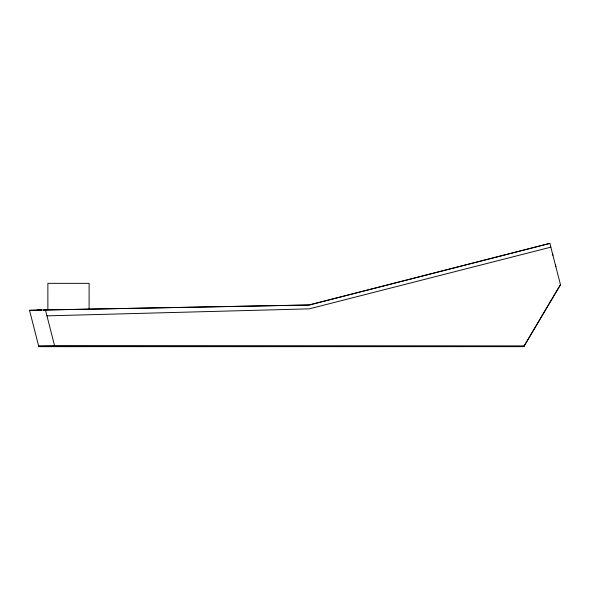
<?xml version="1.0" encoding="UTF-8"?>
<svg xmlns="http://www.w3.org/2000/svg" width="590" height="590" viewBox="0 0 590 590"><rect width="100%" height="100%" fill="white"/><g stroke="black" fill="none" stroke-linecap="round" stroke-linejoin="round"><path stroke-width="0.89" d="M37.31 310.237L41.389 310.089L29.544 310.384L38.778 346.5L39.346 346.419M524.031 346.124L560.434 284.719L523.802 346.655L38.778 346.655L38.778 345.88L524.097 346.168L54.693 346.124L45.452 309.971M560.5 284.764L549.858 243.345L309.116 304.978L29.5 310.274M549.924 243.39L309.19 305.023L43.372 310.008M46.957 315.856L309.226 308.865L550.883 247.144M37.266 310.126L41.322 310.045M44.132 310.038L45.519 310.016M38.734 346.389L54.693 346.109M552.483 253.501L552.97 255.323M555.456 265.043L555.869 266.769M89.105 309.042L89.112 283.34L47.871 283.34L47.879 309.957M53.919 345.88L53.919 346.655"/></g></svg>
